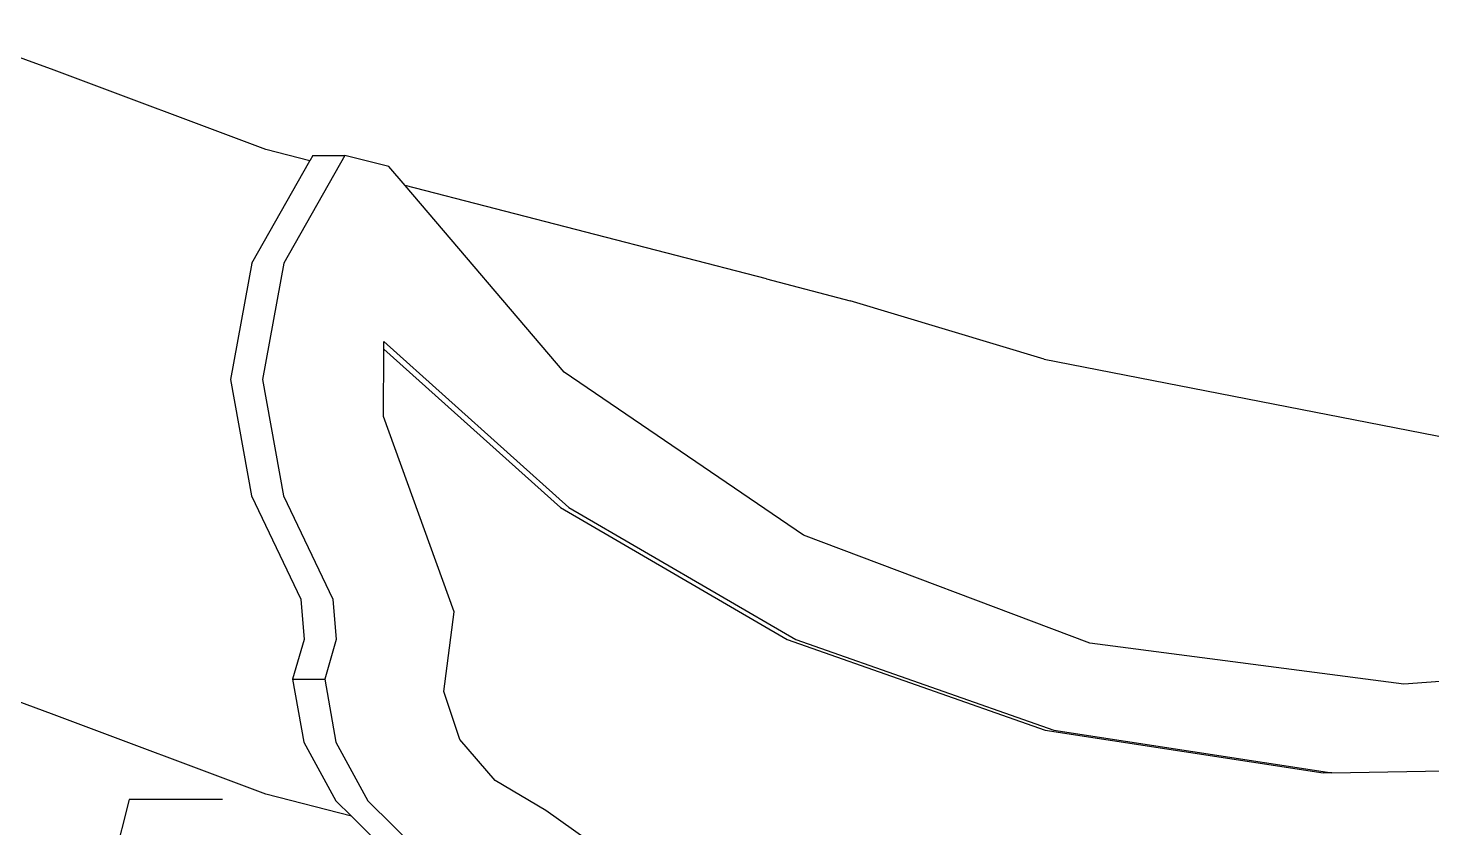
# Model space of a CAD drawing. Extents: x -24961 to 905641, y -154323 to 635957.
# Drawn here: x 395277.1 to 395608.1, y -131082.3 to -130893.7 of the extents above; entities that cross this region are included whole.
import ezdxf

# ---------------------------------------------------------------- set-up
doc = ezdxf.new("R2010")
doc.units = 0
doc.header["$LTSCALE"] = 1000
doc.header["$MEASUREMENT"] = 0

msp = doc.modelspace()

# ---------------------------------------------------------------- linework, layer by layer
for p, q in [((395283.27, -130903.61), (395256.14, -130893.67)), ((395333.16, -130922.33), (395283.27, -130903.61)), ((395343.52, -130925), (395333.16, -130922.33)), ((395329.82, -130949.07), (395343.52, -130925)), ((395351.8, -130923.71), (395337.37, -130949.07)), ((395344.25, -130923.71), (395343.52, -130925)), ((395344.25, -130923.71), (395351.8, -130923.71)), ((395362.18, -130926.29), (395351.8, -130923.71)), ((395366.04, -130930.82), (395362.18, -130926.29)), ((395451.24, -130952.82), (395366.04, -130930.82)), ((395403.53, -130974.84), (395366.04, -130930.82)), ((395329.82, -130949.07), (395324.86, -130976.52)), ((395337.37, -130949.07), (395332.41, -130976.52)), ((395451.24, -130952.82), (395470.91, -130958)), ((395516.66, -130971.76), (395470.91, -130958)), ((395360.97, -130969.35), (395360.98, -130967.55)), ((395360.98, -130967.55), (395404.61, -131006.76)), ((395360.91, -130985.26), (395360.97, -130969.35)), ((395360.97, -130969.35), (395402.6, -131006.76)), ((395516.66, -130971.76), (395621.15, -130992.15)), ((395459.95, -131013.21), (395403.53, -130974.84)), ((395324.86, -130976.52), (395329.75, -131003.97)), ((395332.41, -130976.52), (395337.3, -131003.97)), ((395377.57, -131031.3), (395360.91, -130985.26)), ((395329.75, -131003.97), (395341.41, -131028.34)), ((395337.3, -131003.97), (395348.96, -131028.34)), ((395402.6, -131006.76), (395456.08, -131037.82)), ((395404.61, -131006.76), (395458.09, -131037.82)), ((395527.44, -131038.7), (395459.95, -131013.21)), ((395341.41, -131028.34), (395342.16, -131037.87)), ((395348.96, -131028.34), (395349.71, -131037.87)), ((395375.1, -131050.14), (395377.57, -131031.3)), ((395342.16, -131037.87), (395339.48, -131047.2)), ((395349.71, -131037.87), (395347.03, -131047.2)), ((395456.08, -131037.82), (395516.9, -131059.27)), ((395458.09, -131037.82), (395518.92, -131059.27)), ((395601.48, -131048.41), (395527.44, -131038.7)), ((395676.2, -131042.64), (395601.48, -131048.41)), ((395283.27, -131055.61), (395256.14, -131045.67)), ((395339.48, -131047.2), (395342.11, -131062.09)), ((395339.48, -131047.2), (395347.03, -131047.2)), ((395347.03, -131047.2), (395349.66, -131062.09)), ((395378.89, -131061.4), (395375.1, -131050.14)), ((395333.16, -131074.33), (395283.27, -131055.61)), ((395387.21, -131071.09), (395378.89, -131061.4)), ((395516.9, -131059.27), (395582.49, -131069.26)), ((395518.92, -131059.27), (395584.5, -131069.26)), ((395342.11, -131062.09), (395349.68, -131075.92)), ((395349.66, -131062.09), (395357.23, -131075.92)), ((395584.5, -131069.26), (395651.32, -131068.12)), ((395399.16, -131078.15), (395387.21, -131071.09)), ((395584.5, -131069.26), (395582.49, -131069.26)), ((395353.36, -131079.54), (395333.16, -131074.33)), ((395300.96, -131075.56), (395296.84, -131091.69)), ((395322.96, -131075.56), (395300.96, -131075.56)), ((395349.68, -131075.92), (395353.36, -131079.54)), ((395357.23, -131075.92), (395369.23, -131087.74)), ((395424.87, -131096.38), (395399.16, -131078.15)), ((395353.36, -131079.54), (395354.6, -131080.76)), ((395354.6, -131080.76), (395361.68, -131087.74))]:
    msp.add_line(p, q)

doc.saveas('drawing.dxf')
